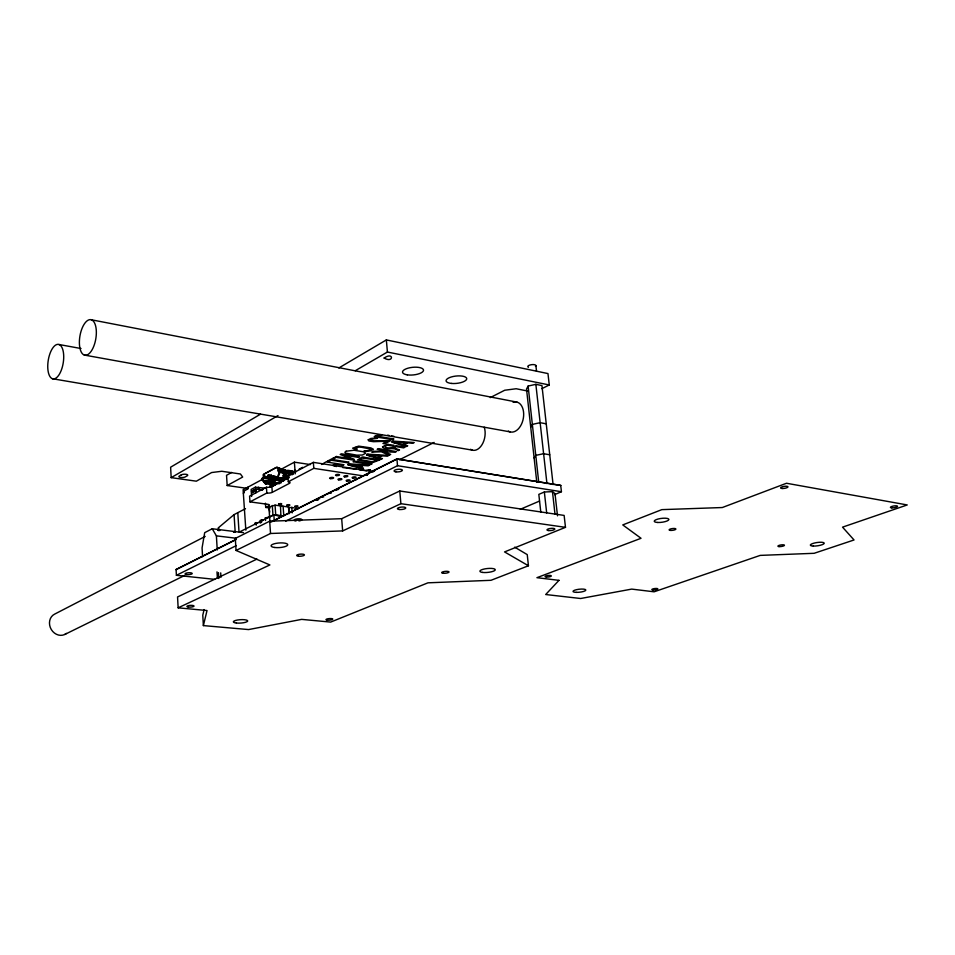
<?xml version="1.0" encoding="UTF-8"?>
<svg xmlns="http://www.w3.org/2000/svg" width="955" height="955" viewBox="0 0 955 955"><rect width="100%" height="100%" fill="white"/><g stroke="black" fill="none" stroke-linecap="round" stroke-linejoin="round"><path stroke-width="1.43" d="M281.486 469.012C283.372 471.961 276.21 466.458 279.755 472.462A2.197 1.194 -81.7 0 1 279.505 473.704L278.323 476.7A2.197 1.194 -81.7 0 1 277.511 477.775L272.915 480.222M278.347 469.514L278.502 471.794M289.592 475.208A2.185 1.206 -81.6 0 0 289.807 474.396C290.272 472.021 284.972 470.887 284.59 473.167A2.197 1.194 -81.7 0 1 284.327 474.42L283.158 477.416A2.197 1.194 -81.7 0 1 282.334 478.479C281.45 480.437 287.061 475.518 288.888 477.5L271.877 486.549A3.939 1.218 -3.8 0 1 266.433 487.217L249.589 496.146L249.959 501.876L267.77 504.3A3.856 1.146 -3.8 0 1 268.868 505.828L265.705 507.451L265.406 503.201M328.401 493.604L331.17 492.291M270.575 480.52L276.437 477.046L265.156 483.528L270.934 479.983C270.528 483.696 277.833 479.255 277.428 476.64M274.813 479.768L275.673 479.052L276.317 480.293L282.405 481.153L283.91 479.971L282.37 481.177M275.613 479.792L274.491 480.699L274.742 479.171M279.457 469.311L278.287 469.371M204.107 609.565L202.782 615.163L203.379 625.597L248.587 629.572L301.649 619.377L330.657 622.087L427.959 582.825L490.977 580.306L528.437 565.766L527.244 554.616L514.673 547.155M203.379 625.597L207.032 610.532L178.143 607.822L177.558 596.959L256.967 559.093M277.511 477.775L283.146 478.443L283.289 477.333M268.2 481.798L268.88 480.938L273.81 481.618L277.869 479.47L276.246 478.944M289.114 473.895C288.541 471.842 282.895 472.892 284.59 472.761M279.135 468.499L277.01 467.007L263.914 474.086L263.95 474.969M268.88 481.189L269.788 480.592L273.787 481.248L277.845 479.088M277.798 476.151L278.979 473.155M283.026 475.865L283.802 473.871M265.156 476.032C260.56 479.482 261.216 481.404 268.809 481.177L268.152 481.523M268.248 475.781L268.642 474.993M335.05 490.321L338.667 489.378M288.697 473.143L289.699 471.257M289.138 473.859L290.045 472.176L292.445 472.534L291.884 473.596A1.277 0.895 -31.9 0 1 291.239 474.193M290.821 474.337A1.277 0.895 -31.9 0 1 290.404 474.372L289.902 473.656A1.277 0.895 -31.9 0 0 291.442 472.88L292.099 471.627M553.1 484.615L541.939 385.569L535.851 384.328L528.115 386.071L526.515 389.031L536.782 482.12M281.271 481.057L281.259 481.535M281.343 480.771L283.253 480.305L283.289 481.081M530.717 427.195L532.353 424.378L540.136 422.695L546.248 423.829M283.181 480.902L282.334 480.807L284.888 477.834L284.793 476.533L290.117 473.704M534.12 458.042L535.767 455.356L543.61 453.721L549.746 454.783M264.058 475.471A2.376 1.277 -81.8 0 0 263.186 478.228L263.461 481.463A2.173 1.17 -81.9 0 0 263.807 482.108L265.263 483.672A2.173 1.17 -81.9 0 0 266.147 483.827L271.829 480.795M274.754 480.592L274.73 479.78M283.277 480.377L275.625 479.076M218.456 527.709L218.659 530.503L218.456 527.709L234.071 514.626L245.495 508.669M321.692 464.5L325.953 461.922L343.979 464.727L342.702 465.383L335.121 464.214L332.746 465.36L336.399 466.577M281.832 478.765L281.821 477.584M283.11 506.245L283.79 515.867L280.913 515.879L280.472 505.887L288.494 506.974L289.413 513.241M285.736 474.623L284.327 474.038L285.939 475.256L283.277 475.853L285.736 474.623L285.796 475.375M260.5 414.172L170.623 467.198L171.172 477.643L196.348 481.189L211.628 472.546L221.787 471.269L240.433 473.99L242.666 477.046L227.171 485.534L226.538 475.304L231.683 472.427M338.834 367.962L386.345 339.92L547.967 373.572L549.268 384.961L541.843 388.673M171.172 477.643L278.012 415.592M355.248 370.731L387.42 352.037L549.268 384.961M278.514 468.463L280.245 468.344M268.701 475.292C269.501 475.459 268.653 478.383 268.701 475.292L267.77 475.113M264.392 478.288L243.107 489.736L245.841 530.156M279.66 469.991L280.018 470.97L279.29 471.209M282.549 468.523L294.379 462.172L310.482 464.584M270.289 475.602L271.483 475.542L271.077 474.599M243.346 493.186L244.313 492.661L244.194 490.918L248.073 488.841L247.954 487.134M269.632 476.545L273.834 477.166L275.362 476.342L269.083 475.411M280.018 470.97L284.244 471.603L285.784 470.779L281.558 470.147M265.55 488.196L255.379 487.181L251.165 489.426L251.284 491.276L256.155 489.115L256.25 490.595L251.38 492.744L251.631 496.433M284.041 472.964L284.709 472.606M251.284 491.276L256.155 489.115M267.436 483.135L273.011 480.604M286.596 472.068L286.679 473.191L289.246 471.83L292.564 472.403L294.606 471.328M272.223 481.022L276.281 478.861M251.38 492.744L256.25 490.595M290.165 472.045L290.189 470.851M257.981 487.551L258.101 489.39L262.9 489.64M270.874 483.397C276.353 481.308 262.84 488.339 276.64 483.827M272.306 481.404L273.237 482.096L273.787 481.248M289.031 473.704L289.699 473.346M288.923 476.414L285.915 476.151L280.448 478.837L264.213 476.521A2.471 1.934 61.5 0 1 263.186 475.554L263.15 474.671L276.234 467.58L277.153 467.998A2.495 1.934 61.6 0 0 278.275 468.917L278.192 467.795A2.399 1.301 -81.6 0 1 279.564 469.406L295.823 471.842A2.388 1.313 -81.6 0 0 294.438 470.242M299.178 469.108L302.568 467.317M266.147 483.827L270.957 484.519C277.595 481.141 261.777 490.643 275.553 484.889M249.959 501.876L266.827 493.019A3.939 1.206 -3.8 0 0 272.271 492.338L289.377 483.397A3.999 1.23 -4 0 0 288.291 481.75L287.873 475.865L313.347 462.363L373.477 471.675M287.933 477.178L285.927 478.348L286.978 478.395M288.971 477.81L286.058 479.517M283.313 480.914L284.506 480.281L283.48 480.126M288.291 481.75L313.801 468.356L363.7 475.96M342.678 467.556L356.263 469.287M243.537 532.651L212.225 528.76L204.692 532.663L202.066 547.931L202.579 556.729M205.206 536.424L54.674 614.101A11.364 9.884 62 0 0 51.343 629.596A11.364 9.884 62 0 0 66.42 633.404M269.585 516.834L268.928 507.212L275.052 505.147L280.472 505.887M490.249 397.614L504.718 390.237L516.166 388.745L527.399 390.977M280.913 506.508L281.785 506.066M254.806 523.161L257.957 522.767M261.98 520.738L263.234 520.105L260.07 520.499L260.261 523.137M265.371 517.813L268.546 517.419L265.371 517.813L265.562 520.463M239.729 531.875L272.963 515.127L281.152 515.521M366.792 470.147L370.23 469.717L370.468 472.546M368.761 470.445L370.23 469.717M528.437 565.766L504.562 551.918L565.491 527.339L564.13 515.425L399.763 490.989L341.675 518.696L269.68 521.191L235.3 538.441L236.052 550.45L269.871 564.942L178.143 607.822M175.923 569.598L235.79 539.563M270.384 522.242L396.791 458.949L560.883 485.427M235.957 539.587L176.09 569.562L176.4 575.304L214.744 579.351M271.877 521.609L396.946 459.092M331.17 492.362L330.693 492.959M367.257 474.313L366.171 474.85L367.281 475.017M367.508 474.181C371.376 472.331 362.613 475.447 367.066 475.16M399.608 459.677L434.155 442.428M282.131 516.07L273.882 514.972L269.644 517.085L269.931 521.454M176.4 575.304L236.339 545.592M285.629 521.167L397.519 465.706L561.433 491.718L560.716 485.427L396.922 458.997L397.519 465.706M64.797 634.454L184.721 575.435M236.052 550.45L270.528 533.487L342.654 530.92L400.897 503.691L565.491 527.339M557.505 515.819L555.01 493.675L552.468 491.646L544.35 491.992L538.823 494.38L540.793 512.119M520.284 509.29L539.491 501.089M554.569 494.642L561.433 491.718M262.362 477.954C259.557 481.01 264.977 480.556 262.744 478.288M274.945 479.124L275.088 479.852M284.65 475.124L283.635 475.16L283.683 475.912M374.838 470.6L374.479 470.696A2.805 0.871 -5 0 0 373.214 471.328M374.742 470.481L372.796 471.675M274.527 480.723L271.697 479.697M274.24 479.983L274.037 479.995M289.055 507.738L291.8 507.403L298.33 508.788M278.442 471.639L284.59 473.179M315.902 499.584L317.872 499.811M358.674 478.061L359.725 478.169M355.535 480.198L354.711 480.222L355.749 480.067M318.994 498.45L317.967 498.558L319.698 498.701M277.941 470.636L278.359 470.72M212.225 528.76L216.391 535.851L236.374 538.274M274.013 515.079L281.713 516.094M265.705 507.451L270.086 508.048M258.101 489.39L262.267 489.987M227.171 485.534L247.739 488.447M322.778 496.66L321.668 496.648L323.685 496.946M318.003 499.99L315.807 499.632M263.353 480.831L269.012 481.762L270.48 483.326L265.669 482.633L264.213 481.057M263.365 480.962L268.2 481.666M273.237 482.096L279.54 483.433M263.413 481.225L267.006 481.738M273.369 482.418L279.588 483.684M263.496 481.571L265.896 481.917M273.44 482.669L278.394 483.624M329.893 493.007L330.979 493.162M263.998 476.784L280.161 479.147L280.173 482.824M263.831 477.882L279.982 480.234M263.186 478.228L271.996 479.506M274.933 479.935L279.338 480.58L279.517 483.17M272.975 480.628L273.894 480.723M281.391 482.347L279.839 482.12L281.415 482.729M268.773 476.414L267.388 476.211L269.167 475.399A1.242 0.967 61.6 0 0 269.668 475.113M359.175 469.717L366.469 470.803M369.394 471.245L372.307 471.675M278.908 469.621L295.155 472.057L294.916 471.412M287.742 472.236L290.034 472.582A1.23 0.955 62.1 0 1 291.156 473.859M279.755 472.045L284.626 472.904M286.679 473.191L293.543 474.229M279.767 472.319L284.614 473.035M289.843 473.823L292.314 474.193M289.843 474.11L292.326 474.337M290.356 474.384L288.876 473.501M289.807 474.396L292.278 474.754M281.068 469.299L285.366 469.932M287.837 470.314L292.135 470.946M391.598 435.922L393.997 436.328M52.358 378.717L472.188 450.103M84.338 355.069L510.089 431.875M58.995 344.504A17.477 7.604 -81 0 1 60.416 372.295A17.477 7.604 -81 0 1 47.786 368.105A17.477 7.604 -81 0 1 58.995 344.504L81.02 348.527M282.99 480.15L283.134 481.177M91.274 319.758A18.026 8.058 -80.5 0 1 92.898 348.265A18.026 8.058 -80.5 0 1 79.432 344.289A18.026 8.058 -80.5 0 1 91.274 319.758L516.977 402.115M387.694 435.134L389.186 435.516M272.951 481.057L273.966 481.929M285.76 473.931L284.829 473.226M282.501 477.81L283.253 478.3M265.275 483.194L266.135 484.006M276.21 477.357L277.069 478.18M274.24 482.514L275.709 484.078M268.606 482.8L270.074 484.364A2.173 1.17 -81.9 0 0 270.957 484.519M268.928 507.212L269.776 512.119M291.43 472.88L291.884 473.596M335.551 490.44L335.527 490.178A2.722 0.824 -4.6 0 1 336.733 489.581M279.672 471.531L279.517 470.529M552.468 491.646L554.962 513.874M535.898 365.574L536.543 371.376M535.851 384.328L546.952 483.624M544.35 491.992L546.678 512.931M528.115 386.071L538.763 482.37M386.345 339.92L387.42 352.037M399.763 490.989L400.897 503.691M341.675 518.696L342.654 530.92M313.347 462.363L313.801 468.356M294.379 462.172L295.262 473.811M291.8 507.403L292.194 512.883M288.494 506.974L288.983 513.838M285.438 474.205L285.485 474.957M285.044 475.005L285.091 475.745M284.16 470.469L284.244 471.603M282.907 480.461L282.966 481.213M280.615 468.881L280.698 470.015M273.763 476.044L273.834 477.166M275.052 505.147L275.72 514.793M271.877 486.549L272.271 492.338M271.304 483.17L271.387 484.292M272.294 505.482L272.963 515.127M261.324 519.866L261.503 522.516M256.047 522.528L256.226 525.166M273.882 514.972L274.264 520.809M269.68 521.191L270.528 533.487M266.433 487.217L266.827 493.019M258.614 487.205L258.733 489.056M255.379 487.181L255.498 489.032M255.594 490.5L255.761 492.971M251.941 491.359L252.036 492.84M237.795 512.68L239.001 531.78M234.071 514.626L235.181 532.198M220.712 572.893L220.987 577.298M216.391 535.851L217.251 550.008M218.48 572.642L218.826 578.527M217 571.854L217.358 577.715M233.509 532.245A4.787 1.361 -3.5 0 1 234.632 532.341M217.728 530.3A4.823 1.373 -3.4 0 1 219.841 530.562M279.338 480.58A2.364 1.289 -81.8 0 1 280.066 478.001M273.834 483.552A2.161 1.17 -81.9 0 1 273.5 482.908M268.248 475.781A1.242 0.967 61.6 0 1 267.651 476.211M280.161 469.371A1.253 0.967 61.7 0 1 279.564 469.8M287.873 475.865A3.987 1.242 -4 0 1 288.661 476.032M528.473 367.281A4.083 1.456 -7.1 0 1 529.058 365.347A4.083 1.456 -7.1 0 1 534.263 364.667A4.083 1.456 -7.1 0 1 535.469 366.362M296.002 521.012A3.868 1.122 -4.1 0 1 295.262 519.293A3.868 1.122 -4.1 0 1 301.326 519.15A3.868 1.122 -4.1 0 1 298.927 520.941M513.086 402.282A15.292 9.813 -78.6 0 1 523.364 418.147A15.292 9.813 -78.6 0 1 508.311 431.063M484.257 427.231A14.886 9.347 -79.5 0 1 481.929 444.839A14.886 9.347 -79.5 0 1 470.517 449.292M384.125 358.03C393.675 363.712 394.093 351.249 384.125 358.03M359.677 459.486L372.701 461.886L378.347 459.57L379.971 459.833L372.641 462.59L357.528 459.976L362.232 456.991L363.879 457.266L359.677 459.486M368.212 439.813L368.893 441.007L373.501 441.688L387.372 441.186L382.943 443.478L384.614 443.753L390.738 440.601L374.491 440.888L370.373 440.136L371.817 439.061L377.583 438.333L375.16 438.058L370.886 438.44L368.212 439.813M382.537 446.88C385.892 451.046 393.961 446.176 397.984 450.736L399.536 449.948L393.675 447.847L396.122 446.618L403.643 447.871L404.992 447.179L395.824 445.651C393.281 449.638 378.729 447.871 388.769 444.481L387.109 444.206L382.537 446.88M278.633 504.097C281.665 506.413 283.719 501.984 278.633 504.097M286.775 505.219C289.783 507.523 291.86 503.106 286.775 505.219M294.88 506.317C297.853 508.609 299.954 504.228 294.88 506.317M371.149 449.148L368.511 450.509L363.927 450.975L370.086 451.011L373.453 449.28L370.803 447.859L358.65 446.128L352.634 448.17L356 449.698L357.325 449.005L355.284 448.528L355.511 447.489L360.226 447.036L371.149 449.148M558.985 580.342L545.699 594.523L580.652 598.499L631.697 589.104L654.103 591.802L760.216 555.392L814.138 553.303L854.045 539.969L842.537 527.148L907.25 504.944L786.502 483.254L722.314 507.535L661.827 509.636L622.755 524.916L641.044 538.286L536.913 577.68L558.985 580.342M346.116 451.214L344.898 452.228L345.352 453.064L356.812 455.165L362.327 455.034L365.872 453.195L363.377 451.763L353.995 450.247L346.116 451.214M181.235 474.91L179.242 476.068A3.498 1.098 -2.9 0 0 180.579 477.452A3.498 1.098 -2.9 0 0 185.246 476.927L187.252 475.769A3.51 1.11 -2.9 0 0 186.046 474.301A3.51 1.11 -2.9 0 0 181.235 474.91M333.438 458.006L327.195 461.277L328.866 461.54L331.349 460.238L347.704 462.805L348.993 462.148L332.627 459.57L335.11 458.269L333.438 458.006M336.303 456.502L335.038 457.159L353.087 460.024L354.317 459.391L344.17 455.117L358.232 457.361L359.522 456.705L341.424 453.816L340.219 454.449L350.401 458.734L336.303 456.502M376.151 435.576L374.217 436.59L392.529 439.682L393.89 438.978L377.13 436.137L381.773 435.17L376.151 435.576M348.933 463.855L347.871 464.405L368.152 465.825L369.585 465.097L348.933 463.855M354.341 461.074L353.064 461.731L370.743 464.512L372.032 463.867L354.341 461.074M367.83 454.138L366.744 454.699L387.205 456.192L388.673 455.451L367.83 454.138M373.202 451.357L371.734 452.121L381.284 451.775L389.103 455.225L390.667 454.437L384.029 451.667L395 452.24L396.337 451.56L378.514 448.635L377.177 449.316L387.038 450.927L373.202 451.357M393.102 441.115L391.98 441.699L412.691 443.287L414.207 442.511L393.102 441.115M364.762 457.397L363.461 458.066L375.315 459.964L376.616 459.295L364.762 457.397M389.676 444.636L388.327 445.317L392.708 446.057L394.057 445.364L389.676 444.636M360.727 465.682L358.483 466.828L347.847 464.775L362.064 468.905L363.485 468.189L359.856 467.21L362.59 465.813L360.727 465.682M379.696 456.036L377.392 457.206L366.708 455.081L380.95 459.355L382.406 458.615L378.765 457.6L381.582 456.168L379.696 456.036M405.075 443.108L402.676 444.326L391.92 442.105L406.197 446.57L407.713 445.806L404.061 444.744L406.973 443.251L405.075 443.108M546.391 577.071A3.163 0.776 -6.1 0 0 551.31 575.996A3.163 0.776 -6.1 0 0 546.833 575.686A3.163 0.776 -6.1 0 0 546.391 577.071M652.969 589.999A3.044 0.704 -6.8 0 0 657.816 588.996A3.044 0.704 -6.8 0 0 653.686 588.71A3.044 0.704 -6.8 0 0 652.969 589.999M670.219 530.383A3.45 0.895 -7.3 0 0 675.854 529.225A3.45 0.895 -7.3 0 0 671.461 528.712A3.45 0.895 -7.3 0 0 670.219 530.383M778.994 546.594A3.319 0.8 -8 0 0 784.401 545.448A3.319 0.8 -8 0 0 780.139 545.078A3.319 0.8 -8 0 0 778.994 546.594M782.42 488.494A3.725 1.003 -8.5 0 0 787.971 486.859A3.725 1.003 -8.5 0 0 782.467 486.728A3.725 1.003 -8.5 0 0 782.42 488.494M891.851 507.869A3.593 0.883 -9 0 0 897.521 506.425A3.593 0.883 -9 0 0 892.627 506.21A3.593 0.883 -9 0 0 891.851 507.869M576.235 592.363A6.422 1.504 -6.3 0 0 585.833 590.059A6.422 1.504 -6.3 0 0 576.271 589.724A6.422 1.504 -6.3 0 0 576.235 592.363M813.302 546.081A7.007 1.659 -8.2 0 0 824.201 543.383A7.007 1.659 -8.2 0 0 814.388 543.037A7.007 1.659 -8.2 0 0 813.302 546.081M657.816 522.481A7.389 1.958 -7.3 0 0 668.894 519.484A7.389 1.958 -7.3 0 0 657.959 519.054A7.389 1.958 -7.3 0 0 657.816 522.481M330.478 478.61A2.006 0.621 -4.5 0 0 333.617 477.942A2.006 0.621 -4.5 0 0 330.8 477.512A2.006 0.621 -4.5 0 0 330.478 478.61M338.762 479.852A1.994 0.621 -4.6 0 0 341.902 479.183A1.994 0.621 -4.6 0 0 339.109 478.765A1.994 0.621 -4.6 0 0 338.762 479.852M347.011 481.081A1.994 0.609 -4.7 0 0 350.139 480.413A1.994 0.609 -4.7 0 0 347.357 479.995A1.994 0.609 -4.7 0 0 347.011 481.081M336.375 475.59A2.006 0.621 -4.6 0 0 339.538 474.921A2.006 0.621 -4.6 0 0 336.709 474.492A2.006 0.621 -4.6 0 0 336.375 475.59M352.944 478.097A1.994 0.621 -4.7 0 0 356.096 477.428A1.994 0.621 -4.7 0 0 353.314 476.999A1.994 0.621 -4.7 0 0 352.944 478.097M344.683 476.855A2.006 0.621 -4.7 0 0 347.847 476.175A2.006 0.621 -4.7 0 0 345.042 475.745A2.006 0.621 -4.7 0 0 344.683 476.855M188.242 607.058A3.581 0.883 -3.3 0 0 193.996 606.186A3.581 0.883 -3.3 0 0 189.162 605.494A3.581 0.883 -3.3 0 0 188.242 607.058M327.099 620.129A3.378 0.788 -4.4 0 0 332.686 619.317A3.378 0.788 -4.4 0 0 328.401 618.685A3.378 0.788 -4.4 0 0 327.099 620.129M298.545 556.216A3.892 1.05 -4.2 0 0 304.418 554.927A3.892 1.05 -4.2 0 0 298.629 554.389A3.892 1.05 -4.2 0 0 298.545 556.216M443.454 573.275A3.689 0.931 -5.4 0 0 449.029 572.009A3.689 0.931 -5.4 0 0 443.609 571.627A3.689 0.931 -5.4 0 0 443.454 573.275M399.262 509.493A4.202 1.218 -5.1 0 0 405.756 508.024A4.202 1.218 -5.1 0 0 399.751 507.344A4.202 1.218 -5.1 0 0 399.262 509.493M548.242 530.538A3.975 1.074 -6.4 0 0 554.76 529.297A3.975 1.074 -6.4 0 0 549.686 528.569A3.975 1.074 -6.4 0 0 548.242 530.538M274.73 547.49A8.38 2.316 -4 0 0 287.753 544.887A8.38 2.316 -4 0 0 275.744 543.419A8.38 2.316 -4 0 0 274.73 547.49M236.398 623.03A7.21 1.707 -3.7 0 0 247.679 621.084A7.21 1.707 -3.7 0 0 237.461 620.022A7.21 1.707 -3.7 0 0 236.398 623.03M482.585 572.427A7.747 1.958 -5.7 0 0 495.156 570.111A7.747 1.958 -5.7 0 0 484.985 568.858A7.747 1.958 -5.7 0 0 482.585 572.427M186.452 574.54A3.557 0.931 -3.2 0 0 192.182 573.645A3.557 0.931 -3.2 0 0 187.359 572.881A3.557 0.931 -3.2 0 0 186.452 574.54M395.931 471.865A4.178 1.301 -5.2 0 0 402.389 470.338A4.178 1.301 -5.2 0 0 396.397 469.574A4.178 1.301 -5.2 0 0 395.931 471.865M451.44 383.433A10.398 3.689 -6.2 0 0 466.732 378.646A10.398 3.689 -6.2 0 0 450.999 377.058A10.398 3.689 -6.2 0 0 451.44 383.433M407.236 374.838A10.565 3.832 -5.7 0 0 423.507 370.445A10.565 3.832 -5.7 0 0 408.274 368.105A10.565 3.832 -5.7 0 0 407.236 374.838"/></g></svg>
